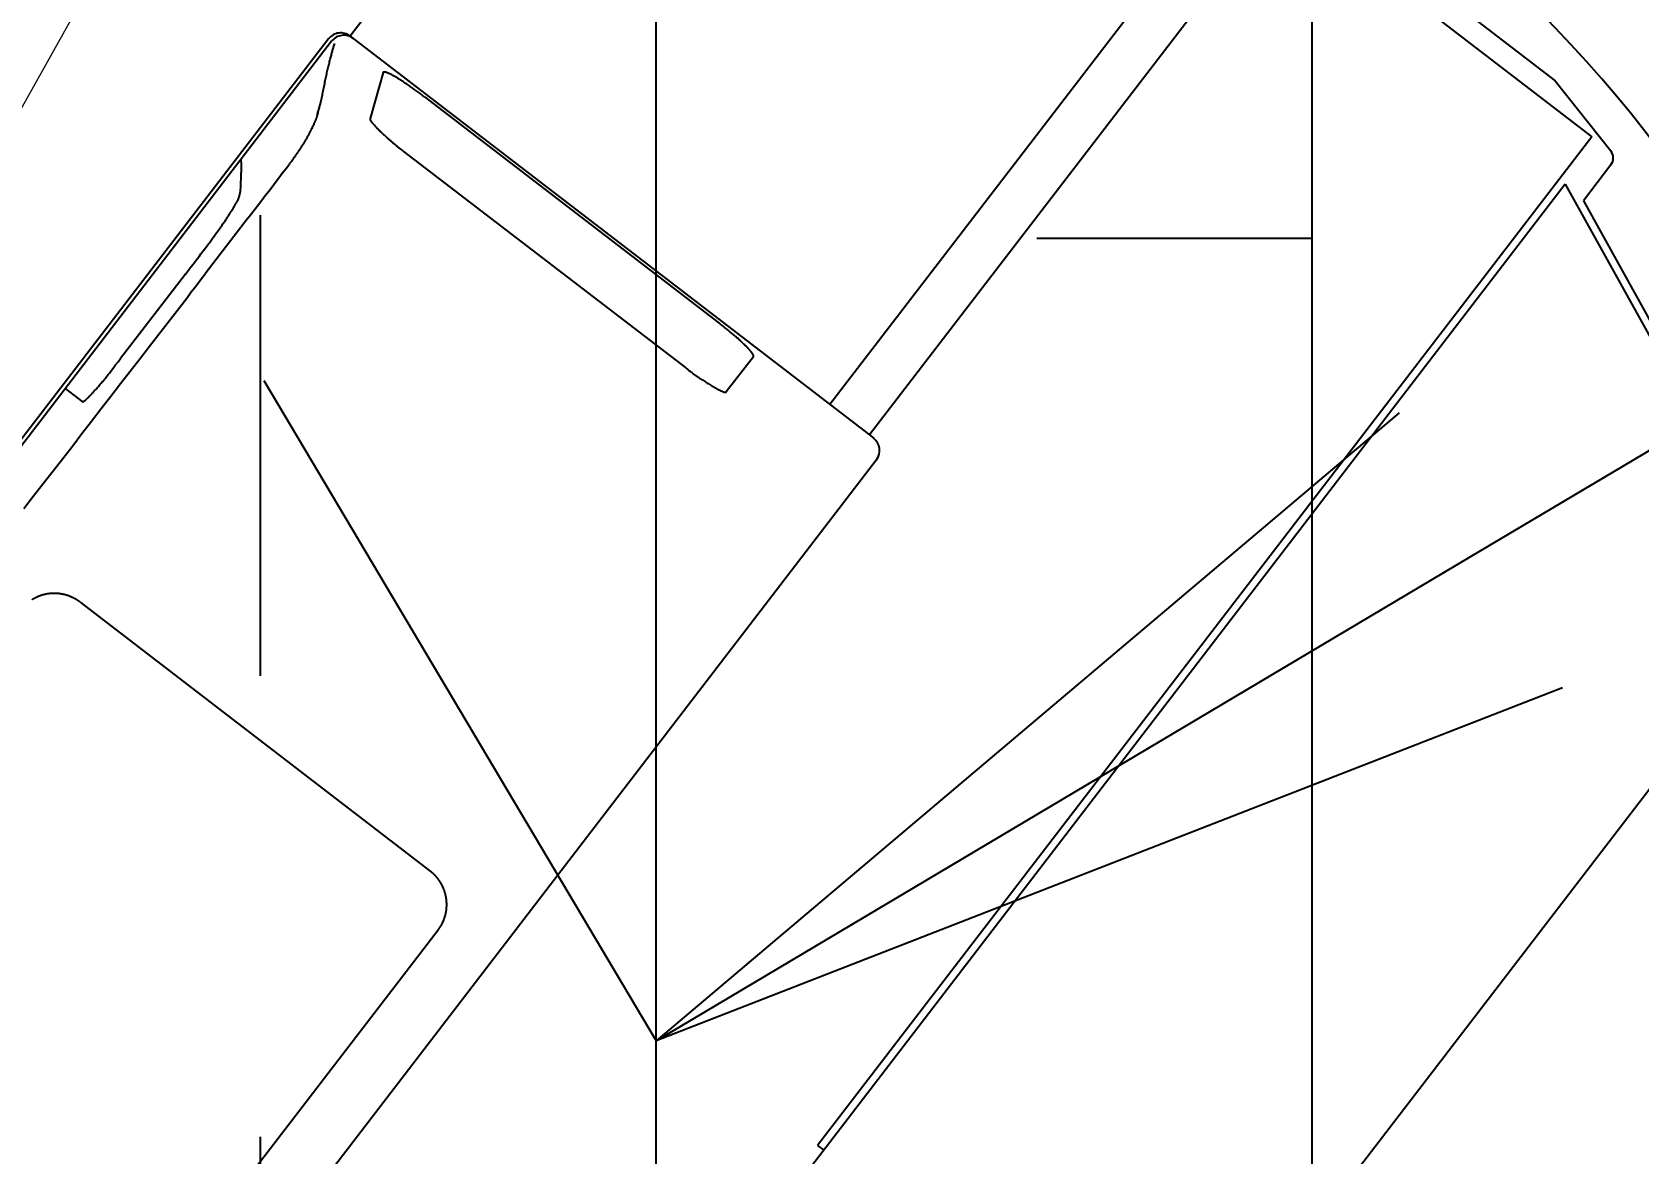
# Model space of a CAD drawing. Header units: millimetres. Extents: x -2078669 to -1085629, y -5987148 to 310365.
# Drawn here: x -1690327 to -1688234, y -4222575 to -4221114 of the extents above; entities that cross this region are included whole.
import ezdxf

# ---------------------------------------------------------------- set-up
doc = ezdxf.new("R2010")
doc.units = ezdxf.units.MM
doc.header["$LTSCALE"] = 500
doc.header["$PDSIZE"] = 300
doc.linetypes.add('SXF_跳び破線', pattern=[12, 6, -6])
doc.layers.get('Defpoints').update_dxf_attribs({"color": 153})
for name, color, linetype, lineweight in [('D-BYP-STR2', 6, 'Continuous', 25), ('D-BYP-STR3', 3, 'Continuous', 25), ('D-BYP-STR8', 5, 'Continuous', 25), ('D-BYP-STRB', 5, 'Continuous', 25), ('D-BYP-STRC', 1, 'Continuous', 13)]:
    doc.layers.add(name, color=color, linetype=linetype, lineweight=lineweight)
doc.styles.add('MS ゴシック', font='MS Gothic.ttf')
doc.dimstyles.new('DIM-500-F', dxfattribs={"dimscale": 500, "dimtxt": 3.5, "dimasz": 2.5, "dimexe": 0, "dimexo": 2, "dimgap": 0.8, "dimtad": 1, "dimdec": 0, "dimzin": 0, "dimdsep": 46, "dimtxsty": 'MS ゴシック', "dimblk": 'OPEN', "dimcen": 0.1, "dimclrd": 256, "dimclre": 256, "dimclrt": 256, "dimaunit": 1, "dimadec": 4, "dimazin": 0, "dimtfac": 1, "dimtdec": 0, "dimtmove": 2, "dimatfit": 3, "dimldrblk": 'OPEN', "dimfxl": 1, "dimtolj": 1, "dimtzin": 0, "dimlwd": -1, "dimlwe": -1, "dimarcsym": 2})

# ---------------------------------------------------------------- blocks, each defined once
blk = doc.blocks.new('_Open')
at = {"color": 0, "linetype": 'ByBlock', "lineweight": -2}
for p, q in [((-1, 0.1667), (0, 0)), ((-1, -0.1667), (0, 0)), ((0, 0), (-1, 0))]:
    blk.add_line(p, q, dxfattribs=at)
blk = doc.blocks.new('*D28')
at = {"layer": 'D-BYP-STR8', "transparency": 16777216}
for p, q in [((-1683496.8, -4218851.7), (-1675555.6, -4214132.5)), ((-1684007.7, -4217992), (-1683496.8, -4218851.7)), ((-1688439.9, -4221789.2), (-1684571.4, -4219490.3)), ((-1690025.3, -4221568.1), (-1689514.5, -4222427.7))]:
    blk.add_line(p, q, dxfattribs=at)
at = {"layer": 'Defpoints', "color": 0, "transparency": 16777216}
for p in [(-1683496.8, -4218851.7), (-1683496.8, -4218851.7), (-1689514.5, -4222427.7)]:
    blk.add_point(p, dxfattribs=at)
at = {"layer": 'D-BYP-STR8', "transparency": 16777216, "xscale": 1250, "yscale": 1250, "zscale": 1250}
for p, rotation in [((-1683496.8, -4218851.7), 30.72132169960825), ((-1689514.5, -4222427.7), 210.7213216996082)]:
    blk.add_blockref('_Open', p, dxfattribs=dict(at, rotation=rotation))
at = {"layer": 'D-BYP-STR8', "transparency": 16777216, "insert": (-1678910.5, -4214643.1), "char_height": 1750, "attachment_point": 5, "rotation": 30.7213, "style": 'MS ゴシック'}
blk.add_mtext('\\A1;R7000', dxfattribs=at)

msp = doc.modelspace()

# ---------------------------------------------------------------- linework, layer by layer
at = {"layer": 'D-BYP-STR2', "ltscale": 0.01}
msp.add_lwpolyline([(-1689514.5, -4226052.7), (-1689514.5, -4220552.7), (-1686914.5, -4220552.7), (-1686514.5, -4220552.7), (-1686514.5, -4233352.7), (-1686914.5, -4233352.7), (-1689514.5, -4233352.7), (-1689514.5, -4227852.7)], dxfattribs=at)
at = {"layer": 'D-BYP-STR3', "linetype": 'SXF_跳び破線', "ltscale": 0.2}
msp.add_line((-1690030.2, -4210552.7), (-1690030.2, -4226052.7), dxfattribs=at)
at = {"layer": 'D-BYP-STR8'}
msp.add_circle((-1689514.5, -4222427.7), 7000, dxfattribs=at)
at = {"layer": 'D-BYP-STRB'}
for p, q in [((-1688660, -4220559.8), (-1688660, -4224392.7)), ((-1689541.6, -4220635.5), (-1689913.1, -4221119.4)), ((-1688696.6, -4220906.1), (-1688343.2, -4221177.5)), ((-1688700, -4220940.1), (-1689236.6, -4221638.8)), ((-1688700, -4220940.1), (-1688295.5, -4221250.6)), ((-1688895.3, -4221087.7), (-1689288.1, -4221599.3)), ((-1689941.2, -4221123), (-1690813.7, -4222259.4)), ((-1689913.1, -4221119.4), (-1689231, -4221643.1)), ((-1689937.2, -4221126.1), (-1690806.6, -4222258.4)), ((-1689870.1, -4221167), (-1689887.1, -4221226.9)), ((-1688343.2, -4221177.5), (-1688270.8, -4221268.7)), ((-1689816.2, -4221198.5), (-1689432.4, -4221493.2)), ((-1688295.5, -4221250.6), (-1689304, -4222564.1)), ((-1689843.3, -4221269.5), (-1689475.9, -4221551.6)), ((-1688270.6, -4221287.2), (-1688306.5, -4221333.9)), ((-1688330, -4221312), (-1689944.7, -4223415)), ((-1688330, -4221312), (-1688085.1, -4221753.9)), ((-1688306.5, -4221333.9), (-1688071.2, -4221758.2)), ((-1690045.7, -4221356.1), (-1690101.8, -4221429.1)), ((-1689018.6, -4221382.7), (-1688660, -4221382.7)), ((-1690127.7, -4221429.4), (-1690212.1, -4221539.4)), ((-1689387.7, -4221536.9), (-1689423, -4221582.8)), ((-1690284.3, -4221578.2), (-1690261.8, -4221595.5)), ((-1688597.6, -4221644.1), (-1688628, -4221683.7)), ((-1689227.3, -4221671.1), (-1690599.2, -4223458)), ((-1688002.9, -4221817), (-1689473.6, -4223732.5)), ((-1690264.8, -4221856.6), (-1689808.7, -4222206.7)), ((-1689798.5, -4222283.7), (-1690320.1, -4222963.1)), ((-1689304, -4222564.1), (-1689296.1, -4222570.2))]:
    msp.add_line(p, q, dxfattribs=at)
for points in [[(-1689949.2, -4221196.7), (-1689948.9, -4221194.7), (-1689948.5, -4221192.7), (-1689948.1, -4221190.7), (-1689947.7, -4221188.7), (-1689947.3, -4221186.8), (-1689946.9, -4221184.9), (-1689946.6, -4221183), (-1689946.2, -4221181.1), (-1689945.8, -4221179.2), (-1689945.4, -4221177.4), (-1689945, -4221175.6), (-1689944.7, -4221173.8), (-1689944.3, -4221172), (-1689943.9, -4221170.3), (-1689943.5, -4221168.6), (-1689943.2, -4221166.9), (-1689942.8, -4221165.2), (-1689942.4, -4221163.5), (-1689942, -4221161.9), (-1689941.6, -4221160.3), (-1689941.3, -4221158.7), (-1689940.9, -4221157.1), (-1689940.5, -4221155.6), (-1689940.1, -4221154), (-1689939.8, -4221152.5), (-1689939.4, -4221151.1), (-1689939, -4221149.6), (-1689938.7, -4221148.2), (-1689938.3, -4221146.8), (-1689937.9, -4221145.4), (-1689937.5, -4221144), (-1689937.2, -4221142.6), (-1689936.8, -4221141.4), (-1689936.5, -4221140.2), (-1689936.2, -4221139), (-1689935.8, -4221137.9), (-1689935.5, -4221136.7), (-1689935.1, -4221135.6), (-1689934.8, -4221134.5), (-1689934.5, -4221133.4), (-1689934.1, -4221132.3), (-1689933.8, -4221131.3), (-1689933.4, -4221130.3), (-1689933.1, -4221129.2)], [(-1689816.2, -4221198.5), (-1689817.4, -4221197.5), (-1689818.7, -4221196.6), (-1689819.9, -4221195.6), (-1689821.2, -4221194.7), (-1689822.4, -4221193.7), (-1689823.7, -4221192.8), (-1689824.9, -4221191.9), (-1689826.2, -4221191), (-1689827.4, -4221190.1), (-1689828.7, -4221189.2), (-1689829.9, -4221188.3), (-1689831.1, -4221187.5), (-1689832.3, -4221186.6), (-1689833.5, -4221185.7), (-1689834.7, -4221184.9), (-1689835.9, -4221184.1), (-1689837.1, -4221183.3), (-1689838.3, -4221182.5), (-1689839.5, -4221181.7), (-1689840.6, -4221180.9), (-1689841.7, -4221180.2), (-1689842.9, -4221179.4), (-1689844, -4221178.7), (-1689845.1, -4221178), (-1689846.2, -4221177.3), (-1689847.2, -4221176.6), (-1689848.3, -4221176), (-1689849.3, -4221175.3), (-1689850.3, -4221174.7), (-1689851.3, -4221174.1), (-1689852.3, -4221173.5), (-1689853.2, -4221173), (-1689854.1, -4221172.4), (-1689855.1, -4221171.9), (-1689855.9, -4221171.4), (-1689856.8, -4221170.9), (-1689857.7, -4221170.5), (-1689858.3, -4221170.2), (-1689858.9, -4221169.8), (-1689859.5, -4221169.5), (-1689860, -4221169.2), (-1689860.6, -4221169), (-1689861.1, -4221168.7), (-1689861.7, -4221168.5), (-1689862.2, -4221168.2), (-1689862.7, -4221168), (-1689863, -4221167.8), (-1689863.3, -4221167.7), (-1689863.7, -4221167.6), (-1689864, -4221167.4), (-1689864.3, -4221167.3), (-1689864.6, -4221167.2), (-1689864.8, -4221167.1), (-1689865.1, -4221167), (-1689865.4, -4221166.9), (-1689865.7, -4221166.8), (-1689865.9, -4221166.7), (-1689866.2, -4221166.7), (-1689866.4, -4221166.6), (-1689866.6, -4221166.5), (-1689866.9, -4221166.5), (-1689867.1, -4221166.4), (-1689867.3, -4221166.4), (-1689867.5, -4221166.3), (-1689867.7, -4221166.3), (-1689867.9, -4221166.2), (-1689868.1, -4221166.2), (-1689868.3, -4221166.2), (-1689868.4, -4221166.2), (-1689868.6, -4221166.2), (-1689868.7, -4221166.2), (-1689868.9, -4221166.2), (-1689869, -4221166.2), (-1689869.1, -4221166.2), (-1689869.3, -4221166.3), (-1689869.3, -4221166.3), (-1689869.4, -4221166.3), (-1689869.4, -4221166.3), (-1689869.5, -4221166.3), (-1689869.5, -4221166.3), (-1689869.6, -4221166.4), (-1689869.6, -4221166.4), (-1689869.7, -4221166.4), (-1689869.7, -4221166.4), (-1689869.8, -4221166.5), (-1689869.8, -4221166.5), (-1689869.8, -4221166.5), (-1689869.9, -4221166.6), (-1689869.9, -4221166.6), (-1689869.9, -4221166.6), (-1689870, -4221166.7), (-1689870, -4221166.7), (-1689870, -4221166.8), (-1689870, -4221166.8), (-1689870.1, -4221166.8), (-1689870.1, -4221166.9), (-1689870.1, -4221166.9), (-1689870.1, -4221167)], [(-1689954.9, -4221218.7), (-1689954.6, -4221217.7), (-1689954.3, -4221216.6), (-1689954, -4221215.6), (-1689953.7, -4221214.6), (-1689953.4, -4221213.5), (-1689953.1, -4221212.5), (-1689952.8, -4221211.6), (-1689952.5, -4221210.6), (-1689952.3, -4221209.6), (-1689952, -4221208.7), (-1689951.8, -4221207.7), (-1689951.5, -4221206.8), (-1689951.3, -4221205.9), (-1689951.1, -4221205), (-1689950.8, -4221204.1), (-1689950.6, -4221203.2), (-1689950.4, -4221202.4), (-1689950.2, -4221201.5), (-1689950.1, -4221200.7), (-1689949.9, -4221199.9), (-1689949.7, -4221199.1), (-1689949.5, -4221198.3), (-1689949.4, -4221197.5), (-1689949.2, -4221196.7)], [(-1689954.9, -4221218.7), (-1689955.1, -4221219.4), (-1689955.3, -4221220.1), (-1689955.5, -4221220.8), (-1689955.7, -4221221.5), (-1689955.9, -4221222.2), (-1689956.2, -4221223.1), (-1689956.3, -4221223.5), (-1689956.4, -4221224), (-1689956.6, -4221224.4), (-1689956.7, -4221224.8), (-1689956.9, -4221225.3), (-1689957, -4221225.7), (-1689957.2, -4221226.2), (-1689957.3, -4221226.6), (-1689957.5, -4221227.2), (-1689957.8, -4221227.8), (-1689958, -4221228.4), (-1689958.2, -4221229), (-1689958.5, -4221229.6), (-1689958.7, -4221230.2), (-1689958.9, -4221230.8), (-1689959.2, -4221231.4), (-1689959.5, -4221231.9), (-1689959.7, -4221232.5), (-1689960.1, -4221233.3), (-1689960.4, -4221234.1), (-1689960.8, -4221234.9), (-1689961.2, -4221235.7), (-1689961.5, -4221236.4), (-1689961.9, -4221237.2), (-1689962.3, -4221238), (-1689962.7, -4221238.8), (-1689963, -4221239.5), (-1689963.8, -4221241.1), (-1689964.2, -4221241.8), (-1689964.6, -4221242.6), (-1689965, -4221243.4), (-1689965.4, -4221244.1), (-1689965.8, -4221244.9), (-1689966.2, -4221245.7), (-1689966.6, -4221246.4), (-1689967, -4221247.2), (-1689967.4, -4221247.9), (-1689967.9, -4221248.9), (-1689968.4, -4221249.8), (-1689968.9, -4221250.8), (-1689969.4, -4221251.7), (-1689970, -4221252.7), (-1689970.5, -4221253.6), (-1689971.1, -4221254.6), (-1689971.6, -4221255.5), (-1689972.2, -4221256.5), (-1689972.7, -4221257.4), (-1689973.3, -4221258.3), (-1689973.8, -4221259.2), (-1689974.4, -4221260.2), (-1689975, -4221261.1), (-1689975.6, -4221262), (-1689976.2, -4221262.9), (-1689976.7, -4221263.9), (-1689977.3, -4221264.8), (-1689977.9, -4221265.7), (-1689978.5, -4221266.6), (-1689979.2, -4221267.6), (-1689979.9, -4221268.6), (-1689980.6, -4221269.6), (-1689981.2, -4221270.6), (-1689981.9, -4221271.6), (-1689982.6, -4221272.6), (-1689983.3, -4221273.6), (-1689984, -4221274.6), (-1689984.7, -4221275.6), (-1689985.4, -4221276.6), (-1689986.1, -4221277.6), (-1689986.8, -4221278.6), (-1689987.5, -4221279.6), (-1689988.2, -4221280.6), (-1689988.9, -4221281.6), (-1689989.6, -4221282.5), (-1689990.4, -4221283.5), (-1689991.1, -4221284.5), (-1689991.8, -4221285.5), (-1689992.5, -4221286.4)], [(-1689955.6, -4221220.7), (-1689955.8, -4221221.4), (-1689956, -4221222.1)], [(-1689955.6, -4221220.7), (-1689955.1, -4221219.4), (-1689954.9, -4221218.7)], [(-1689887.1, -4221226.9), (-1689887.1, -4221227), (-1689887.1, -4221227), (-1689887.1, -4221227.1), (-1689887.1, -4221227.2), (-1689887.1, -4221227.3), (-1689887.1, -4221227.4), (-1689887.1, -4221227.5), (-1689887.1, -4221227.6), (-1689887.1, -4221227.7), (-1689887.1, -4221227.8), (-1689887, -4221227.9), (-1689887, -4221228), (-1689887, -4221228.1), (-1689886.9, -4221228.2), (-1689886.9, -4221228.3), (-1689886.8, -4221228.5), (-1689886.8, -4221228.6), (-1689886.7, -4221228.7), (-1689886.7, -4221228.8), (-1689886.6, -4221229), (-1689886.5, -4221229.1), (-1689886.5, -4221229.2), (-1689886.4, -4221229.4), (-1689886.3, -4221229.5), (-1689886.2, -4221229.7), (-1689886.1, -4221229.8), (-1689886.1, -4221230), (-1689886, -4221230.2), (-1689885.8, -4221230.5), (-1689885.5, -4221230.8)], [(-1689885.5, -4221230.8), (-1689885.1, -4221231.3), (-1689884.7, -4221231.8), (-1689884.3, -4221232.3), (-1689883.9, -4221232.7), (-1689883.5, -4221233.2), (-1689883.1, -4221233.7), (-1689882.7, -4221234.1), (-1689882.3, -4221234.6), (-1689881.8, -4221235.1), (-1689881.4, -4221235.6), (-1689880.9, -4221236.1), (-1689880.4, -4221236.6), (-1689880, -4221237.1), (-1689879.5, -4221237.6), (-1689879, -4221238.1), (-1689878.5, -4221238.7), (-1689878, -4221239.2), (-1689877.5, -4221239.7), (-1689877, -4221240.2), (-1689876.4, -4221240.8), (-1689875.9, -4221241.3), (-1689875.4, -4221241.9), (-1689874.8, -4221242.4), (-1689874.2, -4221243), (-1689873.7, -4221243.5), (-1689873.1, -4221244.1), (-1689872.5, -4221244.6), (-1689871.9, -4221245.2), (-1689871.4, -4221245.7), (-1689870.8, -4221246.3), (-1689870.1, -4221246.9), (-1689869.5, -4221247.5), (-1689868.9, -4221248), (-1689868.3, -4221248.6), (-1689867.6, -4221249.2), (-1689866.9, -4221249.9), (-1689866.2, -4221250.5), (-1689865.5, -4221251.2), (-1689864.7, -4221251.8), (-1689864, -4221252.5), (-1689863.3, -4221253.1), (-1689862.5, -4221253.8), (-1689861.8, -4221254.4), (-1689861, -4221255.1), (-1689860.3, -4221255.7), (-1689859.5, -4221256.4), (-1689858.7, -4221257), (-1689858, -4221257.7), (-1689857.2, -4221258.4), (-1689856.4, -4221259), (-1689855.6, -4221259.7), (-1689854.8, -4221260.3), (-1689854, -4221261), (-1689853.2, -4221261.7), (-1689852.4, -4221262.3), (-1689851.6, -4221263), (-1689850.8, -4221263.6), (-1689850, -4221264.3), (-1689849.2, -4221264.9), (-1689848.3, -4221265.6), (-1689847.5, -4221266.2), (-1689846.7, -4221266.9), (-1689845.9, -4221267.5), (-1689845, -4221268.2), (-1689844.2, -4221268.8), (-1689843.3, -4221269.5)], [(-1690055, -4221281.2), (-1690055, -4221281.2), (-1690055, -4221281.1), (-1690055, -4221281.1), (-1690055, -4221281.1), (-1690055.1, -4221281.1), (-1690055.1, -4221281), (-1690055.1, -4221281), (-1690055.2, -4221281), (-1690055.2, -4221281), (-1690055.2, -4221281), (-1690055.3, -4221281), (-1690055.3, -4221281), (-1690055.4, -4221281.1), (-1690055.4, -4221281.1), (-1690055.5, -4221281.1), (-1690055.6, -4221281.2), (-1690055.7, -4221281.2), (-1690055.8, -4221281.3), (-1690055.9, -4221281.4), (-1690056, -4221281.5), (-1690056.2, -4221281.7), (-1690056.3, -4221281.8), (-1690056.5, -4221282), (-1690056.7, -4221282.2)], [(-1690055.7, -4221319.5), (-1690055.5, -4221316.8), (-1690055.4, -4221314.6), (-1690055.3, -4221312.5), (-1690055.2, -4221310.5), (-1690055.2, -4221308.5), (-1690055.1, -4221306.6), (-1690055, -4221305), (-1690054.9, -4221303.2), (-1690054.9, -4221301.4), (-1690054.8, -4221299.7), (-1690054.8, -4221298.1), (-1690054.7, -4221296.5), (-1690054.7, -4221295), (-1690054.7, -4221293.6), (-1690054.6, -4221292.3), (-1690054.6, -4221291.4), (-1690054.6, -4221290.6), (-1690054.6, -4221289.8), (-1690054.6, -4221289.1), (-1690054.6, -4221288.4), (-1690054.6, -4221287.7), (-1690054.6, -4221287.1), (-1690054.6, -4221286.5), (-1690054.6, -4221285.9), (-1690054.7, -4221285.3), (-1690054.7, -4221284.8), (-1690054.7, -4221284.4), (-1690054.7, -4221283.9), (-1690054.7, -4221283.5), (-1690054.8, -4221283.1), (-1690054.8, -4221282.8), (-1690054.8, -4221282.4), (-1690054.9, -4221282.1), (-1690054.9, -4221281.8), (-1690054.9, -4221281.6), (-1690055, -4221281.4), (-1690055, -4221281.3), (-1690055, -4221281.2)], [(-1690045.7, -4221356.1), (-1690041.3, -4221350.3), (-1690036.8, -4221344.5), (-1690032.4, -4221338.7), (-1690028, -4221332.9), (-1690023.5, -4221327.1), (-1690019.1, -4221321.3), (-1690014.6, -4221315.5), (-1690010.2, -4221309.7), (-1690005.8, -4221303.9), (-1690001.4, -4221298.1), (-1689996.9, -4221292.2), (-1689992.5, -4221286.4)], [(-1690097.4, -4221389.7), (-1690096.4, -4221388.4), (-1690095.5, -4221387.2), (-1690094.6, -4221386), (-1690093.7, -4221384.7), (-1690092.7, -4221383.5), (-1690091.8, -4221382.3), (-1690090.9, -4221381.1), (-1690090, -4221379.9), (-1690089.1, -4221378.6), (-1690088.3, -4221377.4), (-1690087.4, -4221376.2), (-1690086.5, -4221375), (-1690085.7, -4221373.8), (-1690084.8, -4221372.6), (-1690083.9, -4221371.5), (-1690083.1, -4221370.3), (-1690082.3, -4221369.1), (-1690081.5, -4221367.9), (-1690080.6, -4221366.8), (-1690079.8, -4221365.6), (-1690079.1, -4221364.5), (-1690078.3, -4221363.4), (-1690077.5, -4221362.3), (-1690076.7, -4221361.2), (-1690076, -4221360.1), (-1690075.3, -4221359), (-1690074.5, -4221357.9), (-1690073.8, -4221356.9), (-1690073.1, -4221355.8), (-1690072.4, -4221354.8), (-1690071.8, -4221353.8), (-1690071.1, -4221352.8), (-1690070.4, -4221351.7), (-1690069.8, -4221350.7), (-1690069.1, -4221349.7), (-1690068.5, -4221348.7), (-1690067.9, -4221347.8), (-1690067.3, -4221346.8), (-1690066.7, -4221345.9), (-1690066.1, -4221345), (-1690065.6, -4221344.1), (-1690065, -4221343.2), (-1690064.5, -4221342.4), (-1690064, -4221341.5), (-1690063.5, -4221340.7), (-1690063.1, -4221339.9), (-1690062.6, -4221339.1), (-1690062.2, -4221338.4), (-1690061.8, -4221337.7), (-1690061.4, -4221337), (-1690061.1, -4221336.4), (-1690060.7, -4221335.7), (-1690060.4, -4221335.1), (-1690060.1, -4221334.5), (-1690059.8, -4221334), (-1690059.5, -4221333.4), (-1690059.3, -4221332.9), (-1690059, -4221332.4), (-1690058.8, -4221331.9), (-1690058.7, -4221331.6), (-1690058.5, -4221331.3), (-1690058.4, -4221331), (-1690058.3, -4221330.7), (-1690058.2, -4221330.5), (-1690058.1, -4221330.2), (-1690058, -4221329.9), (-1690057.9, -4221329.7), (-1690057.8, -4221329.5), (-1690057.7, -4221329.2), (-1690057.7, -4221329), (-1690057.6, -4221328.9)], [(-1690057.6, -4221328.9), (-1690057.4, -4221328.2), (-1690057.2, -4221327.5), (-1690057, -4221326.9), (-1690056.9, -4221326.2), (-1690056.7, -4221325.6), (-1690056.6, -4221325), (-1690056.4, -4221324.4), (-1690056.3, -4221323.9), (-1690056.2, -4221323.5), (-1690056.2, -4221323.2), (-1690056.1, -4221322.9), (-1690056.1, -4221322.6), (-1690056, -4221322.4), (-1690056, -4221322.1), (-1690055.9, -4221321.8), (-1690055.9, -4221321.5), (-1690055.9, -4221321.2), (-1690055.8, -4221321), (-1690055.8, -4221320.7), (-1690055.8, -4221320.5), (-1690055.7, -4221320.2), (-1690055.7, -4221320), (-1690055.7, -4221319.7), (-1690055.7, -4221319.5)], [(-1690127.7, -4221429.4), (-1690125.1, -4221426.1), (-1690122.6, -4221422.8), (-1690120, -4221419.5), (-1690117.5, -4221416.2), (-1690115, -4221412.9), (-1690112.5, -4221409.5), (-1690109.9, -4221406.2), (-1690107.4, -4221402.9), (-1690104.9, -4221399.6), (-1690102.4, -4221396.3), (-1690099.9, -4221393), (-1690097.4, -4221389.7)], [(-1690174.3, -4221523.3), (-1690168.3, -4221515.4), (-1690162.2, -4221507.6), (-1690156.2, -4221499.7), (-1690150.1, -4221491.9), (-1690144.1, -4221484.1), (-1690138, -4221476.2), (-1690132, -4221468.4), (-1690125.9, -4221460.5), (-1690119.9, -4221452.6), (-1690113.8, -4221444.8), (-1690107.8, -4221436.9), (-1690101.8, -4221429.1)], [(-1689387.7, -4221536.9), (-1689387.7, -4221536.8), (-1689387.7, -4221536.8), (-1689387.7, -4221536.8), (-1689387.6, -4221536.7), (-1689387.6, -4221536.7), (-1689387.6, -4221536.6), (-1689387.6, -4221536.6), (-1689387.6, -4221536.5), (-1689387.6, -4221536.5), (-1689387.6, -4221536.5), (-1689387.5, -4221536.4), (-1689387.5, -4221536.3), (-1689387.5, -4221536.2), (-1689387.5, -4221536.1), (-1689387.5, -4221536), (-1689387.5, -4221535.9), (-1689387.6, -4221535.7), (-1689387.6, -4221535.6), (-1689387.6, -4221535.5), (-1689387.7, -4221535.3), (-1689387.7, -4221535.2), (-1689387.8, -4221535), (-1689387.9, -4221534.8), (-1689387.9, -4221534.7), (-1689388, -4221534.5), (-1689388.1, -4221534.3), (-1689388.2, -4221534.1), (-1689388.3, -4221533.9), (-1689388.4, -4221533.7), (-1689388.5, -4221533.5), (-1689388.7, -4221533.3), (-1689388.8, -4221533.1), (-1689388.9, -4221532.9), (-1689389.1, -4221532.7), (-1689389.2, -4221532.4), (-1689389.4, -4221532.2), (-1689389.6, -4221532), (-1689389.7, -4221531.7), (-1689389.9, -4221531.5), (-1689390.1, -4221531.2), (-1689390.4, -4221530.9), (-1689390.7, -4221530.5), (-1689391, -4221530), (-1689391.4, -4221529.6), (-1689391.8, -4221529.2), (-1689392.1, -4221528.8), (-1689392.5, -4221528.3), (-1689392.9, -4221527.8), (-1689393.2, -4221527.5), (-1689393.5, -4221527.2), (-1689394.1, -4221526.6), (-1689394.7, -4221525.9), (-1689395.3, -4221525.2), (-1689396, -4221524.5), (-1689396.7, -4221523.8), (-1689397.4, -4221523.1), (-1689398.2, -4221522.4), (-1689398.9, -4221521.6), (-1689399.7, -4221520.9), (-1689400.5, -4221520.1), (-1689401.3, -4221519.3), (-1689402.2, -4221518.5), (-1689403.1, -4221517.7), (-1689404, -4221516.8), (-1689404.9, -4221516), (-1689405.8, -4221515.2), (-1689406.7, -4221514.3), (-1689407.7, -4221513.4), (-1689408.7, -4221512.6), (-1689409.7, -4221511.7), (-1689410.7, -4221510.8), (-1689411.8, -4221509.9), (-1689412.8, -4221509), (-1689413.9, -4221508.1), (-1689415, -4221507.2), (-1689416, -4221506.3), (-1689417.2, -4221505.3), (-1689418.3, -4221504.4), (-1689419.4, -4221503.5), (-1689420.5, -4221502.5), (-1689421.7, -4221501.6), (-1689422.8, -4221500.7), (-1689424, -4221499.7), (-1689425.2, -4221498.8), (-1689426.4, -4221497.9), (-1689427.6, -4221496.9), (-1689428.7, -4221496), (-1689429.9, -4221495), (-1689431.1, -4221494.1), (-1689432.4, -4221493.2)], [(-1690337.9, -4221734.4), (-1690325.3, -4221718.2), (-1690312.7, -4221701.9), (-1690300.1, -4221685.7), (-1690287.5, -4221669.5), (-1690274.9, -4221653.2), (-1690262.4, -4221637), (-1690249.8, -4221620.8), (-1690237.2, -4221604.5), (-1690224.6, -4221588.3), (-1690212, -4221572), (-1690199.5, -4221555.8), (-1690186.9, -4221539.5), (-1690174.3, -4221523.3)], [(-1690224.9, -4221555.9), (-1690221.7, -4221551.8), (-1690218.5, -4221547.7), (-1690215.3, -4221543.6), (-1690212.1, -4221539.4)], [(-1690261.8, -4221595.5), (-1690261.8, -4221595.5), (-1690261.8, -4221595.5), (-1690261.8, -4221595.5), (-1690261.7, -4221595.5), (-1690261.7, -4221595.5), (-1690261.7, -4221595.6), (-1690261.6, -4221595.6), (-1690261.6, -4221595.6), (-1690261.5, -4221595.6), (-1690261.5, -4221595.6), (-1690261.4, -4221595.6), (-1690261.3, -4221595.6), (-1690261.3, -4221595.5), (-1690261.2, -4221595.5), (-1690261.1, -4221595.5), (-1690261, -4221595.5), (-1690261, -4221595.5), (-1690260.9, -4221595.4), (-1690260.8, -4221595.4), (-1690260.7, -4221595.3), (-1690260.6, -4221595.3), (-1690260.5, -4221595.2), (-1690260.4, -4221595.2), (-1690260.2, -4221595.1), (-1690260, -4221595), (-1690259.8, -4221594.8), (-1690259.6, -4221594.7), (-1690259.4, -4221594.5), (-1690259.2, -4221594.4), (-1690258.9, -4221594.2), (-1690258.7, -4221594), (-1690258.4, -4221593.8), (-1690258.1, -4221593.6), (-1690257.8, -4221593.3), (-1690257.5, -4221593.1), (-1690257.2, -4221592.8), (-1690256.9, -4221592.5), (-1690256.6, -4221592.2), (-1690256.2, -4221591.9), (-1690255.9, -4221591.6), (-1690255.5, -4221591.3), (-1690255.1, -4221590.9), (-1690254.8, -4221590.5), (-1690254.4, -4221590.2), (-1690254, -4221589.8), (-1690253.6, -4221589.4), (-1690253.2, -4221589), (-1690252.6, -4221588.4), (-1690252.1, -4221587.8), (-1690251.5, -4221587.3), (-1690250.9, -4221586.7), (-1690250.4, -4221586.1), (-1690249.8, -4221585.5), (-1690249.2, -4221584.9), (-1690248.6, -4221584.2), (-1690248, -4221583.5), (-1690247.4, -4221582.9), (-1690246.7, -4221582.2), (-1690246.1, -4221581.4), (-1690245.4, -4221580.7), (-1690244.5, -4221579.7), (-1690243.6, -4221578.7), (-1690242.7, -4221577.6), (-1690241.8, -4221576.6), (-1690240.8, -4221575.5), (-1690239.9, -4221574.3), (-1690239, -4221573.3), (-1690238.1, -4221572.2), (-1690237.2, -4221571.2), (-1690236.3, -4221570.1), (-1690235.4, -4221569.1), (-1690234.5, -4221568), (-1690233.6, -4221566.9), (-1690232.7, -4221565.8), (-1690231.8, -4221564.7), (-1690230.9, -4221563.5), (-1690230, -4221562.4), (-1690229, -4221561.2), (-1690228.1, -4221560.1), (-1690227.6, -4221559.5), (-1690226.7, -4221558.3), (-1690225.8, -4221557.1), (-1690224.9, -4221555.9)], [(-1689475.9, -4221551.6), (-1689475, -4221552.3), (-1689474.2, -4221552.9), (-1689473.3, -4221553.6), (-1689472.5, -4221554.2), (-1689471.6, -4221554.9), (-1689470.7, -4221555.5), (-1689469.9, -4221556.2), (-1689469, -4221556.8), (-1689468.1, -4221557.4), (-1689467.3, -4221558.1), (-1689466.4, -4221558.7), (-1689465.6, -4221559.3), (-1689464.7, -4221559.9), (-1689463.8, -4221560.5), (-1689463, -4221561.1), (-1689462.1, -4221561.7), (-1689461.3, -4221562.3), (-1689460.4, -4221562.9), (-1689459.5, -4221563.5), (-1689458.7, -4221564.1), (-1689457.8, -4221564.7), (-1689457, -4221565.3), (-1689456.2, -4221565.8), (-1689455.3, -4221566.4), (-1689454, -4221567.2), (-1689452.8, -4221568.1), (-1689451.5, -4221568.9), (-1689450.2, -4221569.7), (-1689449, -4221570.5), (-1689447.8, -4221571.3), (-1689446.5, -4221572), (-1689445.3, -4221572.8), (-1689444.1, -4221573.5), (-1689442.9, -4221574.2), (-1689442.4, -4221574.6), (-1689441.8, -4221574.9), (-1689441.2, -4221575.2), (-1689440.2, -4221575.8), (-1689439.4, -4221576.3), (-1689438.7, -4221576.7), (-1689437.9, -4221577.1), (-1689437.1, -4221577.6), (-1689436.4, -4221578), (-1689435.6, -4221578.4), (-1689434.9, -4221578.8), (-1689434.2, -4221579.2), (-1689433.5, -4221579.5), (-1689432.8, -4221579.9), (-1689432.1, -4221580.2), (-1689431.3, -4221580.6), (-1689430.4, -4221581.1), (-1689429.6, -4221581.5), (-1689429.2, -4221581.7), (-1689428.7, -4221581.9), (-1689428.3, -4221582), (-1689427.9, -4221582.2), (-1689427.5, -4221582.4), (-1689427.1, -4221582.6), (-1689426.8, -4221582.8)], [(-1689426.8, -4221582.8), (-1689426.6, -4221582.8), (-1689426.4, -4221582.9), (-1689426.2, -4221582.9), (-1689426, -4221583), (-1689425.9, -4221583), (-1689425.7, -4221583), (-1689425.5, -4221583.1), (-1689425.4, -4221583.1), (-1689425.2, -4221583.1), (-1689425.1, -4221583.2), (-1689424.9, -4221583.2), (-1689424.8, -4221583.2), (-1689424.7, -4221583.2), (-1689424.5, -4221583.2), (-1689424.4, -4221583.2), (-1689424.3, -4221583.2), (-1689424.2, -4221583.2), (-1689424, -4221583.2), (-1689423.9, -4221583.2), (-1689423.8, -4221583.2), (-1689423.7, -4221583.2), (-1689423.6, -4221583.2), (-1689423.6, -4221583.1), (-1689423.5, -4221583.1), (-1689423.4, -4221583.1), (-1689423.3, -4221583), (-1689423.2, -4221583), (-1689423.2, -4221583), (-1689423.1, -4221582.9), (-1689423.1, -4221582.9), (-1689423, -4221582.8), (-1689423, -4221582.8)], [(-1690264.8, -4221856.6), (-1690265.1, -4221856.3), (-1690265.4, -4221856.1), (-1690265.6, -4221855.9), (-1690265.9, -4221855.7), (-1690266.2, -4221855.5), (-1690266.4, -4221855.3), (-1690266.7, -4221855.2), (-1690267, -4221855), (-1690267.3, -4221854.8), (-1690267.6, -4221854.6), (-1690267.8, -4221854.4), (-1690268.1, -4221854.2), (-1690268.4, -4221854), (-1690268.7, -4221853.8), (-1690269, -4221853.7), (-1690269.3, -4221853.5), (-1690269.5, -4221853.3), (-1690269.8, -4221853.1), (-1690270.1, -4221853), (-1690270.4, -4221852.8), (-1690270.7, -4221852.6), (-1690271, -4221852.4), (-1690271.3, -4221852.3), (-1690271.6, -4221852.1), (-1690271.9, -4221851.9), (-1690272.2, -4221851.8), (-1690272.5, -4221851.6), (-1690272.8, -4221851.5), (-1690273.1, -4221851.3), (-1690273.4, -4221851.2), (-1690273.7, -4221851), (-1690274, -4221850.9), (-1690274.3, -4221850.7), (-1690274.6, -4221850.6), (-1690274.9, -4221850.4), (-1690275.2, -4221850.3), (-1690275.5, -4221850.1), (-1690275.8, -4221850), (-1690276.1, -4221849.9), (-1690276.4, -4221849.7), (-1690276.7, -4221849.6), (-1690277, -4221849.5), (-1690277.3, -4221849.3), (-1690277.7, -4221849.2), (-1690278, -4221849.1), (-1690278.3, -4221848.9), (-1690278.6, -4221848.8), (-1690278.9, -4221848.7), (-1690279.2, -4221848.6), (-1690279.5, -4221848.5), (-1690279.9, -4221848.4), (-1690280.2, -4221848.2), (-1690280.5, -4221848.1), (-1690280.8, -4221848), (-1690281.1, -4221847.9), (-1690281.5, -4221847.8), (-1690281.8, -4221847.7), (-1690282.1, -4221847.6), (-1690282.4, -4221847.5), (-1690282.8, -4221847.4), (-1690283.1, -4221847.3), (-1690283.4, -4221847.2), (-1690283.7, -4221847.1), (-1690284, -4221847), (-1690284.4, -4221847), (-1690284.7, -4221846.9), (-1690285, -4221846.8), (-1690285.4, -4221846.7), (-1690285.7, -4221846.6), (-1690286, -4221846.6), (-1690286.3, -4221846.5), (-1690286.7, -4221846.4), (-1690287, -4221846.3), (-1690287.3, -4221846.3), (-1690287.7, -4221846.2), (-1690288, -4221846.1), (-1690288.3, -4221846.1), (-1690288.7, -4221846), (-1690289, -4221846), (-1690289.3, -4221845.9), (-1690289.7, -4221845.8), (-1690290, -4221845.8), (-1690290.3, -4221845.7), (-1690290.7, -4221845.7), (-1690291, -4221845.6), (-1690291.3, -4221845.6), (-1690291.7, -4221845.6), (-1690292, -4221845.5), (-1690292.3, -4221845.5), (-1690292.7, -4221845.4), (-1690293, -4221845.4), (-1690293.3, -4221845.4), (-1690293.7, -4221845.3), (-1690294, -4221845.3), (-1690294.3, -4221845.3), (-1690294.7, -4221845.3), (-1690295, -4221845.2), (-1690295.3, -4221845.2), (-1690295.7, -4221845.2), (-1690296, -4221845.2), (-1690296.4, -4221845.2), (-1690296.7, -4221845.2), (-1690297, -4221845.2), (-1690297.4, -4221845.2), (-1690297.7, -4221845.1), (-1690298, -4221845.1), (-1690298.4, -4221845.1), (-1690298.7, -4221845.1), (-1690299.1, -4221845.1), (-1690299.4, -4221845.2), (-1690299.7, -4221845.2), (-1690300.1, -4221845.2), (-1690300.4, -4221845.2), (-1690300.7, -4221845.2), (-1690301.1, -4221845.2), (-1690301.4, -4221845.2), (-1690301.7, -4221845.2), (-1690302.1, -4221845.3), (-1690302.4, -4221845.3), (-1690302.8, -4221845.3), (-1690303.1, -4221845.3), (-1690303.4, -4221845.4), (-1690303.8, -4221845.4), (-1690304.1, -4221845.4), (-1690304.4, -4221845.5), (-1690304.8, -4221845.5), (-1690305.1, -4221845.6), (-1690305.4, -4221845.6), (-1690305.8, -4221845.6), (-1690306.1, -4221845.7), (-1690306.4, -4221845.7), (-1690306.8, -4221845.8), (-1690307.1, -4221845.8), (-1690307.4, -4221845.9), (-1690307.8, -4221845.9), (-1690308.1, -4221846), (-1690308.4, -4221846.1), (-1690308.8, -4221846.1), (-1690309.1, -4221846.2), (-1690309.4, -4221846.3), (-1690309.7, -4221846.3), (-1690310.1, -4221846.4), (-1690310.4, -4221846.5), (-1690310.7, -4221846.5), (-1690311.1, -4221846.6), (-1690311.4, -4221846.7), (-1690311.7, -4221846.8), (-1690312, -4221846.9), (-1690312.4, -4221847), (-1690312.7, -4221847), (-1690313, -4221847.1), (-1690313.3, -4221847.2), (-1690313.7, -4221847.3), (-1690314, -4221847.4), (-1690314.3, -4221847.5), (-1690314.6, -4221847.6), (-1690315, -4221847.7), (-1690315.3, -4221847.8), (-1690315.6, -4221847.9), (-1690315.9, -4221848), (-1690316.2, -4221848.1), (-1690316.6, -4221848.2), (-1690316.9, -4221848.3), (-1690317.2, -4221848.5), (-1690317.5, -4221848.6), (-1690317.8, -4221848.7), (-1690318.1, -4221848.8), (-1690318.4, -4221848.9), (-1690318.8, -4221849.1), (-1690319.1, -4221849.2), (-1690319.4, -4221849.3), (-1690319.7, -4221849.4), (-1690320, -4221849.6), (-1690320.3, -4221849.7), (-1690320.6, -4221849.8), (-1690320.9, -4221850), (-1690321.2, -4221850.1), (-1690321.5, -4221850.3), (-1690321.8, -4221850.4), (-1690322.1, -4221850.5), (-1690322.4, -4221850.7), (-1690322.7, -4221850.8), (-1690323, -4221851), (-1690323.3, -4221851.1), (-1690323.6, -4221851.3), (-1690323.9, -4221851.5), (-1690324.2, -4221851.6), (-1690324.5, -4221851.8), (-1690324.8, -4221851.9), (-1690325.1, -4221852.1), (-1690325.4, -4221852.3), (-1690325.7, -4221852.4), (-1690326, -4221852.6), (-1690326.3, -4221852.8), (-1690326.6, -4221852.9), (-1690326.9, -4221853.1), (-1690327.2, -4221853.3), (-1690327.4, -4221853.5)], [(-1689798.5, -4222283.7), (-1689798.3, -4222283.4), (-1689798.1, -4222283.1), (-1689797.9, -4222282.9), (-1689797.7, -4222282.6), (-1689797.5, -4222282.3), (-1689797.3, -4222282), (-1689797.1, -4222281.8), (-1689796.9, -4222281.5), (-1689796.7, -4222281.2), (-1689796.5, -4222280.9), (-1689796.3, -4222280.7), (-1689796.1, -4222280.4), (-1689796, -4222280.1), (-1689795.8, -4222279.8), (-1689795.6, -4222279.5), (-1689795.4, -4222279.2), (-1689795.2, -4222279), (-1689795.1, -4222278.7), (-1689794.9, -4222278.4), (-1689794.7, -4222278.1), (-1689794.6, -4222277.8), (-1689794.4, -4222277.5), (-1689794.2, -4222277.2), (-1689794.1, -4222276.9), (-1689793.9, -4222276.6), (-1689793.7, -4222276.3), (-1689793.6, -4222276), (-1689793.4, -4222275.7), (-1689793.3, -4222275.5), (-1689793.1, -4222275.2), (-1689793, -4222274.9), (-1689792.8, -4222274.5), (-1689792.7, -4222274.2), (-1689792.5, -4222273.9), (-1689792.4, -4222273.6), (-1689792.2, -4222273.3), (-1689792.1, -4222273), (-1689791.9, -4222272.7), (-1689791.8, -4222272.4), (-1689791.7, -4222272.1), (-1689791.5, -4222271.8), (-1689791.4, -4222271.5), (-1689791.3, -4222271.2), (-1689791.2, -4222270.9), (-1689791, -4222270.6), (-1689790.9, -4222270.2), (-1689790.8, -4222269.9), (-1689790.7, -4222269.6), (-1689790.6, -4222269.3), (-1689790.4, -4222269), (-1689790.3, -4222268.7), (-1689790.2, -4222268.4), (-1689790.1, -4222268), (-1689790, -4222267.7), (-1689789.9, -4222267.4), (-1689789.8, -4222267.1), (-1689789.7, -4222266.8), (-1689789.6, -4222266.4), (-1689789.5, -4222266.1), (-1689789.4, -4222265.8), (-1689789.3, -4222265.5), (-1689789.2, -4222265.1), (-1689789.1, -4222264.8), (-1689789, -4222264.5), (-1689788.9, -4222264.2), (-1689788.9, -4222263.8), (-1689788.8, -4222263.5), (-1689788.7, -4222263.2), (-1689788.6, -4222262.9), (-1689788.5, -4222262.5), (-1689788.5, -4222262.2), (-1689788.4, -4222261.9), (-1689788.3, -4222261.5), (-1689788.3, -4222261.2), (-1689788.2, -4222260.9), (-1689788.1, -4222260.6), (-1689788.1, -4222260.2), (-1689788, -4222259.9), (-1689788, -4222259.6), (-1689787.9, -4222259.2), (-1689787.8, -4222258.9), (-1689787.8, -4222258.6), (-1689787.7, -4222258.2), (-1689787.7, -4222257.9), (-1689787.7, -4222257.6), (-1689787.6, -4222257.2), (-1689787.6, -4222256.9), (-1689787.5, -4222256.6), (-1689787.5, -4222256.2), (-1689787.5, -4222255.9), (-1689787.4, -4222255.6), (-1689787.4, -4222255.2), (-1689787.4, -4222254.9), (-1689787.3, -4222254.6), (-1689787.3, -4222254.2), (-1689787.3, -4222253.9), (-1689787.3, -4222253.6), (-1689787.3, -4222253.2), (-1689787.2, -4222252.9), (-1689787.2, -4222252.5), (-1689787.2, -4222252.2), (-1689787.2, -4222251.9), (-1689787.2, -4222251.5), (-1689787.2, -4222251.2), (-1689787.2, -4222250.9), (-1689787.2, -4222250.5), (-1689787.2, -4222250.2), (-1689787.2, -4222249.8), (-1689787.2, -4222249.5), (-1689787.2, -4222249.2), (-1689787.2, -4222248.8), (-1689787.2, -4222248.5), (-1689787.2, -4222248.2), (-1689787.2, -4222247.8), (-1689787.3, -4222247.5), (-1689787.3, -4222247.2), (-1689787.3, -4222246.8), (-1689787.3, -4222246.5), (-1689787.3, -4222246.2), (-1689787.4, -4222245.8), (-1689787.4, -4222245.5), (-1689787.4, -4222245.1), (-1689787.5, -4222244.8), (-1689787.5, -4222244.5), (-1689787.5, -4222244.1), (-1689787.6, -4222243.8), (-1689787.6, -4222243.5), (-1689787.7, -4222243.1), (-1689787.7, -4222242.8), (-1689787.8, -4222242.5), (-1689787.8, -4222242.1), (-1689787.9, -4222241.8), (-1689787.9, -4222241.5), (-1689788, -4222241.1), (-1689788, -4222240.8), (-1689788.1, -4222240.5), (-1689788.1, -4222240.1), (-1689788.2, -4222239.8), (-1689788.3, -4222239.5), (-1689788.3, -4222239.2), (-1689788.4, -4222238.8), (-1689788.5, -4222238.5), (-1689788.6, -4222238.2), (-1689788.6, -4222237.8), (-1689788.7, -4222237.5), (-1689788.8, -4222237.2), (-1689788.9, -4222236.9), (-1689789, -4222236.5), (-1689789, -4222236.2), (-1689789.1, -4222235.9), (-1689789.2, -4222235.6), (-1689789.3, -4222235.2), (-1689789.4, -4222234.9), (-1689789.5, -4222234.6), (-1689789.6, -4222234.3), (-1689789.7, -4222233.9), (-1689789.8, -4222233.6), (-1689789.9, -4222233.3), (-1689790, -4222233), (-1689790.1, -4222232.7), (-1689790.2, -4222232.3), (-1689790.3, -4222232), (-1689790.5, -4222231.7), (-1689790.6, -4222231.4), (-1689790.7, -4222231.1), (-1689790.8, -4222230.8), (-1689790.9, -4222230.4), (-1689791.1, -4222230.1), (-1689791.2, -4222229.8), (-1689791.3, -4222229.5), (-1689791.4, -4222229.2), (-1689791.6, -4222228.9), (-1689791.7, -4222228.6), (-1689791.8, -4222228.3), (-1689792, -4222228), (-1689792.1, -4222227.6), (-1689792.3, -4222227.3), (-1689792.4, -4222227), (-1689792.5, -4222226.7), (-1689792.7, -4222226.4), (-1689792.8, -4222226.1), (-1689793, -4222225.8), (-1689793.1, -4222225.5), (-1689793.3, -4222225.2), (-1689793.4, -4222224.9), (-1689793.6, -4222224.6), (-1689793.8, -4222224.3), (-1689793.9, -4222224), (-1689794.1, -4222223.7), (-1689794.3, -4222223.4), (-1689794.4, -4222223.1), (-1689794.6, -4222222.9), (-1689794.8, -4222222.6), (-1689794.9, -4222222.3), (-1689795.1, -4222222), (-1689795.3, -4222221.7), (-1689795.5, -4222221.4), (-1689795.6, -4222221.1), (-1689795.8, -4222220.8), (-1689796, -4222220.5), (-1689796.2, -4222220.3), (-1689796.4, -4222220), (-1689796.6, -4222219.7), (-1689796.7, -4222219.4), (-1689796.9, -4222219.1), (-1689797.1, -4222218.9), (-1689797.3, -4222218.6), (-1689797.5, -4222218.3), (-1689797.7, -4222218), (-1689797.9, -4222217.8), (-1689798.1, -4222217.5), (-1689798.3, -4222217.2), (-1689798.5, -4222217), (-1689798.7, -4222216.7), (-1689798.9, -4222216.4), (-1689799.1, -4222216.2), (-1689799.4, -4222215.9), (-1689799.6, -4222215.6), (-1689799.8, -4222215.4), (-1689800, -4222215.1), (-1689800.2, -4222214.9), (-1689800.4, -4222214.6), (-1689800.6, -4222214.3), (-1689800.9, -4222214.1), (-1689801.1, -4222213.8), (-1689801.3, -4222213.6), (-1689801.5, -4222213.3), (-1689801.8, -4222213.1), (-1689802, -4222212.8), (-1689802.2, -4222212.6), (-1689802.5, -4222212.4), (-1689802.7, -4222212.1), (-1689802.9, -4222211.9), (-1689803.2, -4222211.6), (-1689803.4, -4222211.4), (-1689803.7, -4222211.2), (-1689803.9, -4222210.9), (-1689804.1, -4222210.7), (-1689804.4, -4222210.4), (-1689804.6, -4222210.2), (-1689804.9, -4222210), (-1689805.1, -4222209.8), (-1689805.4, -4222209.5), (-1689805.6, -4222209.3), (-1689805.9, -4222209.1), (-1689806.1, -4222208.9), (-1689806.4, -4222208.6), (-1689806.6, -4222208.4), (-1689806.9, -4222208.2), (-1689807.2, -4222208), (-1689807.4, -4222207.8), (-1689807.7, -4222207.6), (-1689807.9, -4222207.3), (-1689808.2, -4222207.1), (-1689808.5, -4222206.9), (-1689808.7, -4222206.7)]]:
    msp.add_lwpolyline(points, dxfattribs=at)
for centre, radius, start, end in [((-1689627.9, -4222340.7), 1780, 21.2945, 83.6717), ((-1689925.3, -4221135.2), 20, 52.4831, 142.4831), ((-1689921.3, -4221138.3), 20, 52.4831, 142.4831), ((-1688282.5, -4221278), 15, 322.4831, 38.4468), ((-1689243.2, -4221659), 20, 322.4831, 52.4831)]:
    msp.add_arc(centre, radius, start, end, dxfattribs=at)

# ---------------------------------------------------------------- dimensions: what is measured, and where the dimension line sits
at = {"layer": 'D-BYP-STR8'}
dim = msp.add_linear_dim(base=(-1683496.8, -4218851.7), p1=(-1689514.5, -4222427.7), p2=(-1683496.8, -4218851.7), angle=30.7213, text='R<>', dimstyle='DIM-500-F', override={"dimtmove": 0}, dxfattribs=at)
dim.commit()
dim.dimension.update_dxf_attribs({"geometry": '*D28', "text_midpoint": (-1678259.2, -4215739.2), "dimtype": 160})

# ---------------------------------------------------------------- leaders
at = {"layer": 'D-BYP-STRC'}
for points in [[(-1699893.3, -4226952.7), (-1687562.1, -4206283.4)], [(-1693422.3, -4225258.7), (-1687562.1, -4206283.4)], [(-1693564.5, -4226952.7), (-1684392.3, -4210620.1)]]:
    msp.add_leader(points, dimstyle='DIM-500-F', override={"dimgap": 0.8, "dimtad": 0}, dxfattribs=at)

doc.saveas('drawing.dxf')
